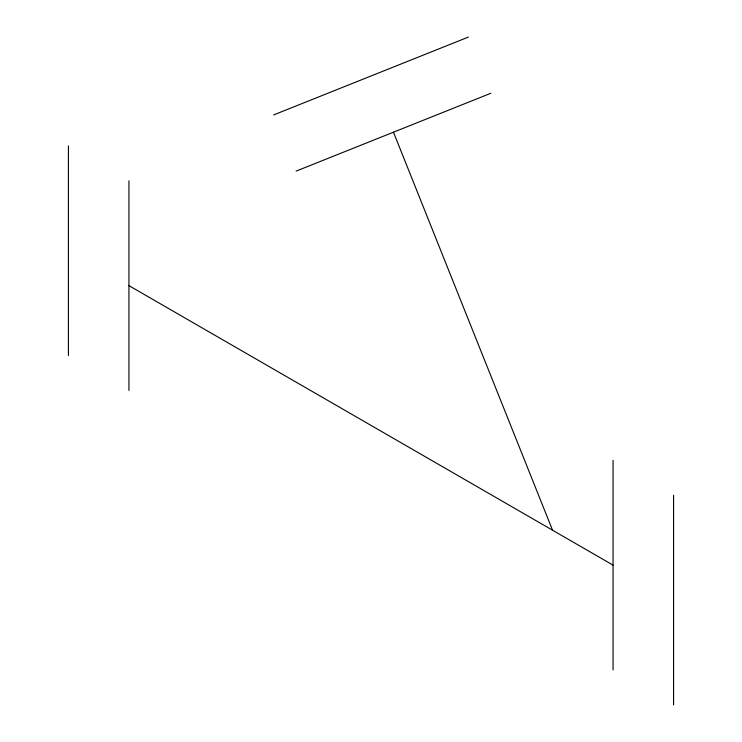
<?xml version="1.0" encoding="UTF-8"?>
<svg xmlns="http://www.w3.org/2000/svg" width="742" height="742" viewBox="0 0 742 742"><rect width="100%" height="100%" fill="white"/><g stroke="black" fill="none" stroke-linecap="round" stroke-linejoin="round"><path stroke-width="1.11" d="M273.668 114.908L468.332 37.1M296.132 171.096L490.787 93.288M128.941 285.633L613.068 565.144M393.464 132.197L552.549 530.205M673.578 495.266L673.578 704.9M613.068 460.328L613.068 669.961M128.941 180.816L128.941 390.45M68.422 145.877L68.422 355.511"/></g></svg>
